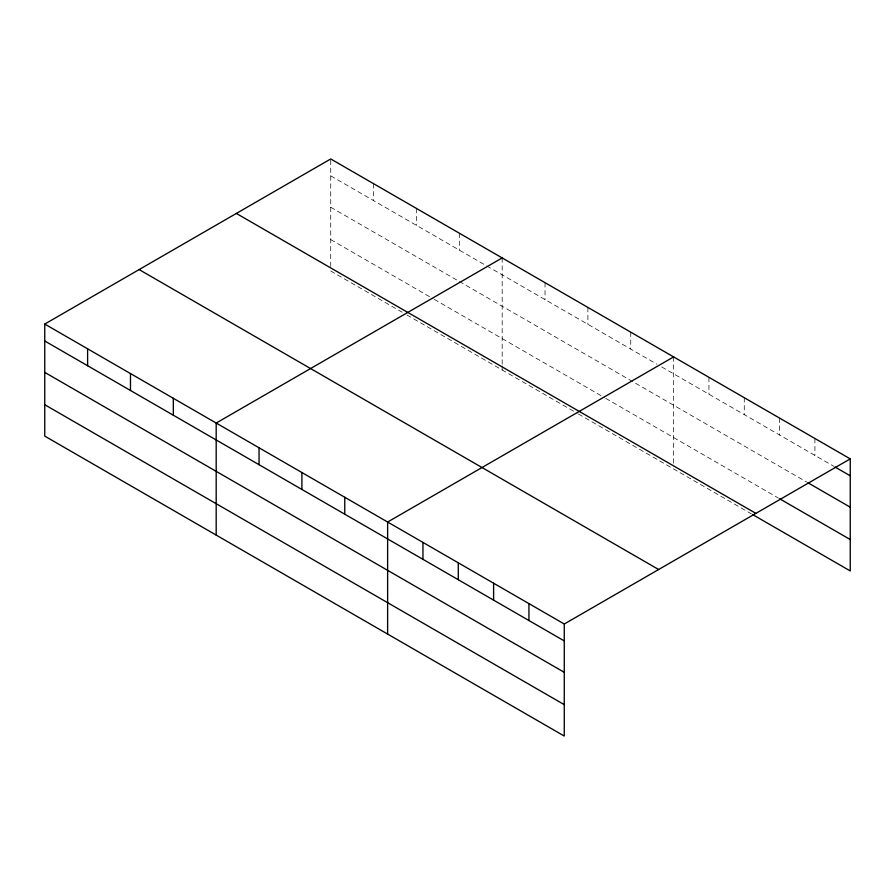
<?xml version="1.0" encoding="UTF-8"?>
<svg xmlns="http://www.w3.org/2000/svg" width="895" height="895" viewBox="0 0 895 895"><rect width="100%" height="100%" fill="white"/><g stroke="black" fill="none" stroke-linecap="round" stroke-linejoin="round"><path stroke-width="0.67" stroke-dasharray="4.47 3.36" d="M330.736 175.867L485.504 265.222M486.701 265.904L656.952 364.198M661.707 366.95L833.76 466.284M330.736 207.26L458.128 280.806M459.314 281.489L806.675 482.047M330.736 239.603L433.124 298.717M434.31 299.4L604.561 397.693M605.758 398.387L778.415 498.067M330.736 270.995L402.168 312.243M406.934 314.984L577.185 413.277M578.371 413.971L751.33 513.831M814.92 438.494L814.92 455.41M779.601 418.099L779.601 435.015M744.271 397.704L744.271 414.62M708.941 377.31L708.941 394.225M673.611 356.915L673.611 464.863M630.751 332.168L630.751 349.084M587.892 307.421L587.892 324.337M545.033 282.675L545.033 299.59M502.173 257.928L502.173 364.511M502.173 365.876L502.173 369.971M459.314 233.192L459.314 250.097M416.455 208.445L416.455 225.361M373.595 183.699L373.595 200.614M330.736 160.25L330.736 266.9"/><path stroke-width="1.34" d="M564.264 672.313L564.264 624.005L44.75 324.068L44.75 436.111L564.264 736.048L564.264 672.313L44.75 372.376M752.516 514.502L850.25 570.932L850.25 458.889L330.736 158.952L44.75 324.068M502.173 257.928L216.187 423.044L216.187 535.087M673.611 356.915L387.625 522.02L387.625 634.074M564.264 624.005L850.25 458.889M834.946 466.966L850.25 475.804M807.861 482.718L850.25 507.196M779.601 498.75L850.25 539.54M236.358 213.435L755.872 513.383M139.128 269.574L658.642 569.511M44.75 340.984L564.264 640.921M44.75 404.719L564.264 704.656M528.934 603.61L528.934 620.526M493.604 583.216L493.604 600.131M458.285 562.821L458.285 579.725M422.955 542.426L422.955 559.33M344.765 497.284L344.765 514.189M301.906 472.538L301.906 489.453M259.047 447.791L259.047 464.706M173.328 398.297L173.328 415.213M130.469 373.551L130.469 390.466M87.609 348.815L87.609 365.719"/></g></svg>
